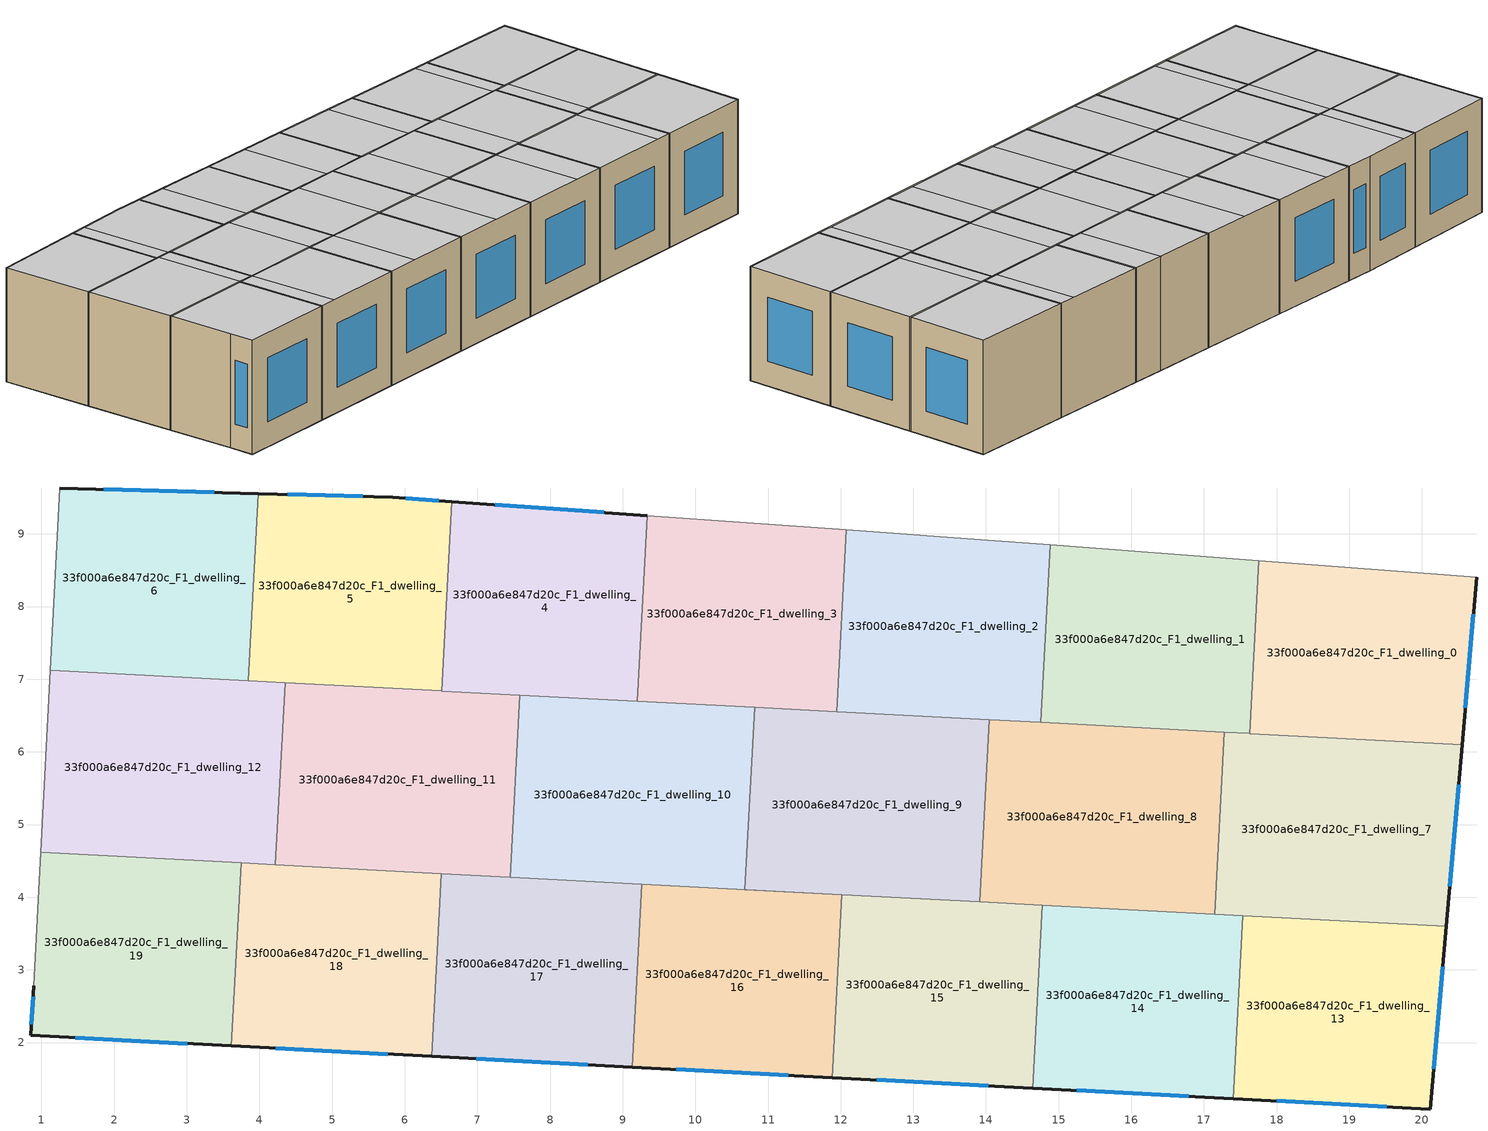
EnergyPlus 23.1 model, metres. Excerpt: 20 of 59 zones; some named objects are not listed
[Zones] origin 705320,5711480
33f000a6e847d20c_F1_dwelling_0
 floor to 33f000a6e847d20c_F0_dwelling_0 (EU_floor_Construction): 20.55,6.1 20.75,8.41 17.76,8.63 17.63,6.25 z3
 wall outside (EU_wall_Construction): 20.75,8.41 20.55,6.1 z3:6
 wall to 33f000a6e847d20c_F1_dwelling_1 (EU_wall_Construction): 17.63,6.25 17.76,8.63 z3:6
 wall adiabatic (EU_wall_Construction): 17.76,8.63 20.75,8.41 z3:6
 wall to 33f000a6e847d20c_F1_dwelling_7 (EU_wall_Construction): 20.55,6.1 17.63,6.25 z3:6
 window (EU_Window_Construction): 20.71,7.9 20.6,6.61 z3.66:5.34
 ceiling to 33f000a6e847d20c_F2_dwelling_0 (EU_floor_Construction): 20.75,8.41 20.55,6.1 17.63,6.25 17.76,8.63 z6
33f000a6e847d20c_F1_dwelling_1
 floor to 33f000a6e847d20c_F0_dwelling_1 (EU_floor_Construction): 17.63,6.25 17.76,8.63 14.88,8.85 14.75,6.41 z3
 wall to 33f000a6e847d20c_F1_dwelling_2 (EU_wall_Construction): 14.75,6.41 14.88,8.85 z3:6
 wall adiabatic (EU_wall_Construction): 14.88,8.85 17.76,8.63 z3:6
 wall to 33f000a6e847d20c_F1_dwelling_8 (EU_wall_Construction): 17.28,6.27 14.75,6.41 z3:6
 wall to 33f000a6e847d20c_F1_dwelling_7 (EU_wall_Construction): 17.63,6.25 17.28,6.27 z3:6
 ceiling to 33f000a6e847d20c_F2_dwelling_1 (EU_floor_Construction): 17.27,8.67 17.15,6.28 14.75,6.41 14.88,8.85 z6
 ceiling to 33f000a6e847d20c_F2_dwelling_0 (EU_floor_Construction): 17.76,8.63 17.63,6.25 16.3,6.32 17.15,6.28 17.27,8.67 z6
33f000a6e847d20c_F1_dwelling_10
 floor to 33f000a6e847d20c_F0_dwelling_10 (EU_floor_Construction): 12.02,4.04 10.68,4.11 10.81,6.61 7.58,6.78 7.45,4.28 z3
 wall to 33f000a6e847d20c_F1_dwelling_11 (EU_wall_Construction): 7.45,4.28 7.58,6.78 z3:6
 wall to 33f000a6e847d20c_F1_dwelling_9 (EU_wall_Construction): 10.81,6.61 10.68,4.11 12.02,4.04 z3:6
 wall to 33f000a6e847d20c_F1_dwelling_4 (EU_wall_Construction): 7.58,6.78 9.2,6.7 z3:6
 wall to 33f000a6e847d20c_F1_dwelling_16 (EU_wall_Construction): 12.02,4.04 9.26,4.18 z3:6
 wall to 33f000a6e847d20c_F1_dwelling_17 (EU_wall_Construction): 9.26,4.18 7.45,4.28 z3:6
 wall to 33f000a6e847d20c_F1_dwelling_3 (EU_wall_Construction): 9.2,6.7 10.81,6.61 z3:6
 ceiling adiabatic (EU_roof_Construction): 9.43,6.68 9.3,4.18 7.45,4.28 7.58,6.78 z6
 ceiling to 33f000a6e847d20c_F2_dwelling_9 (EU_floor_Construction): 10.81,6.61 10.68,4.11 11.28,4.07 9.3,4.18 9.43,6.68 z6
33f000a6e847d20c_F1_dwelling_11
 floor to 33f000a6e847d20c_F0_dwelling_11 (EU_floor_Construction): 7.45,4.28 7.58,6.78 4.35,6.95 4.22,4.45 z3
 wall to 33f000a6e847d20c_F1_dwelling_12 (EU_wall_Construction): 4.22,4.45 4.35,6.95 z3:6
 wall to 33f000a6e847d20c_F1_dwelling_5 (EU_wall_Construction): 4.35,6.95 6.51,6.84 z3:6
 wall to 33f000a6e847d20c_F1_dwelling_18 (EU_wall_Construction): 6.5,4.33 4.22,4.45 z3:6
 wall to 33f000a6e847d20c_F1_dwelling_4 (EU_wall_Construction): 6.51,6.84 7.58,6.78 z3:6
 wall to 33f000a6e847d20c_F1_dwelling_17 (EU_wall_Construction): 7.45,4.28 6.5,4.33 z3:6
 ceiling to 33f000a6e847d20c_F2_dwelling_11 (EU_floor_Construction): 6.66,6.83 6.53,4.32 4.22,4.45 4.35,6.95 z6
 ceiling to 33f000a6e847d20c_F2_dwelling_10 (EU_floor_Construction): 7.58,6.78 7.45,4.28 6.53,4.32 6.66,6.83 z6
33f000a6e847d20c_F1_dwelling_12
 floor to 33f000a6e847d20c_F0_dwelling_12 (EU_floor_Construction): 4.22,4.45 4.35,6.95 1.12,7.12 0.99,4.62 z3
 wall adiabatic (EU_wall_Construction): 0.99,4.62 1.12,7.12 z3:6
 wall to 33f000a6e847d20c_F1_dwelling_6 (EU_wall_Construction): 1.12,7.12 3.85,6.98 z3:6
 wall to 33f000a6e847d20c_F1_dwelling_19 (EU_wall_Construction): 3.75,4.47 0.99,4.62 z3:6
 wall to 33f000a6e847d20c_F1_dwelling_5 (EU_wall_Construction): 3.85,6.98 4.35,6.95 z3:6
 wall to 33f000a6e847d20c_F1_dwelling_18 (EU_wall_Construction): 4.22,4.45 3.75,4.47 z3:6
 ceiling to 33f000a6e847d20c_F2_dwelling_12 (EU_floor_Construction): 3.89,6.98 3.76,4.47 0.99,4.62 1.12,7.12 z6
 ceiling to 33f000a6e847d20c_F2_dwelling_11 (EU_floor_Construction): 4.35,6.95 4.22,4.45 3.76,4.47 3.89,6.98 z6
33f000a6e847d20c_F1_dwelling_13
 floor to 33f000a6e847d20c_F0_dwelling_13 (EU_floor_Construction): 20.11,1.08 20.33,3.6 17.53,3.75 17.4,1.23 z3
 wall outside (EU_wall_Construction): 20.33,3.6 20.11,1.08 17.4,1.23 z3:6
 wall to 33f000a6e847d20c_F1_dwelling_14 (EU_wall_Construction): 17.4,1.23 17.53,3.75 z3:6
 wall to 33f000a6e847d20c_F1_dwelling_7 (EU_wall_Construction): 17.53,3.75 20.33,3.6 z3:6
 window (EU_Window_Construction): 20.28,3.04 20.16,1.64 / 19.51,1.12 18,1.2 z3.66:5.34
 ceiling to 33f000a6e847d20c_F2_dwelling_13 (EU_floor_Construction): 20.33,3.6 20.11,1.08 17.4,1.23 17.53,3.74 z6
33f000a6e847d20c_F1_dwelling_14
 floor to 33f000a6e847d20c_F0_dwelling_14 (EU_floor_Construction): 17.4,1.23 17.53,3.75 14.78,3.89 14.64,1.37 z3
 wall outside (EU_wall_Construction): 17.4,1.23 14.64,1.37 z3:6
 wall to 33f000a6e847d20c_F1_dwelling_15 (EU_wall_Construction): 14.64,1.37 14.78,3.89 z3:6
 wall to 33f000a6e847d20c_F1_dwelling_8 (EU_wall_Construction): 14.78,3.89 17.15,3.77 z3:6
 wall to 33f000a6e847d20c_F1_dwelling_7 (EU_wall_Construction): 17.15,3.76 17.53,3.74 z3:6
 window (EU_Window_Construction): 16.79,1.26 15.25,1.34 z3.66:5.34
 ceiling to 33f000a6e847d20c_F2_dwelling_14 (EU_floor_Construction): 17.07,3.77 16.94,1.25 14.64,1.37 14.78,3.89 z6
 ceiling to 33f000a6e847d20c_F2_dwelling_13 (EU_floor_Construction): 17.53,3.74 17.4,1.23 16.94,1.25 17.07,3.77 z6
33f000a6e847d20c_F1_dwelling_15
 floor to 33f000a6e847d20c_F0_dwelling_15 (EU_floor_Construction): 14.64,1.37 14.78,3.89 12.02,4.04 11.89,1.52 z3
 wall outside (EU_wall_Construction): 14.64,1.37 11.89,1.52 z3:6
 wall to 33f000a6e847d20c_F1_dwelling_16 (EU_wall_Construction): 11.89,1.52 12.02,4.04 z3:6
 wall to 33f000a6e847d20c_F1_dwelling_9 (EU_wall_Construction): 12.02,4.03 13.91,3.94 z3:6
 wall to 33f000a6e847d20c_F1_dwelling_8 (EU_wall_Construction): 13.91,3.93 14.78,3.89 z3:6
 window (EU_Window_Construction): 14.03,1.41 12.5,1.49 z3.66:5.34
 ceiling adiabatic (EU_roof_Construction): 13.86,3.94 13.72,1.42 11.89,1.52 12.02,4.04 z6
 ceiling to 33f000a6e847d20c_F2_dwelling_14 (EU_floor_Construction): 14.78,3.89 14.64,1.37 13.72,1.42 13.86,3.94 z6
33f000a6e847d20c_F1_dwelling_16
 floor to 33f000a6e847d20c_F0_dwelling_16 (EU_floor_Construction): 11.89,1.52 12.02,4.04 9.26,4.18 9.13,1.66 z3
 wall outside (EU_wall_Construction): 11.89,1.52 9.13,1.66 z3:6
 wall to 33f000a6e847d20c_F1_dwelling_17 (EU_wall_Construction): 9.13,1.66 9.26,4.18 z3:6
 window (EU_Window_Construction): 11.28,1.55 9.74,1.63 z3.66:5.34
 ceiling to 33f000a6e847d20c_F2_dwelling_16 (EU_floor_Construction): 10.64,4.11 10.51,1.59 9.13,1.66 9.26,4.18 z6
 ceiling adiabatic (EU_roof_Construction): 12.02,4.04 11.89,1.52 9.13,1.66 10.51,1.59 10.64,4.11 z6
33f000a6e847d20c_F1_dwelling_17
 floor to 33f000a6e847d20c_F0_dwelling_17 (EU_floor_Construction): 9.13,1.66 9.26,4.18 6.5,4.33 6.37,1.81 z3
 wall outside (EU_wall_Construction): 9.13,1.66 6.37,1.81 z3:6
 wall to 33f000a6e847d20c_F1_dwelling_18 (EU_wall_Construction): 6.37,1.81 6.5,4.33 z3:6
 window (EU_Window_Construction): 8.52,1.7 6.98,1.78 z3.66:5.34
 ceiling to 33f000a6e847d20c_F2_dwelling_16 (EU_floor_Construction): 9.26,4.18 9.13,1.66 7.29,1.76 7.42,4.28 z6
 ceiling to 33f000a6e847d20c_F2_dwelling_17 (EU_floor_Construction): 7.42,4.28 7.29,1.76 6.37,1.81 6.5,4.33 z6
33f000a6e847d20c_F1_dwelling_18
 floor to 33f000a6e847d20c_F0_dwelling_18 (EU_floor_Construction): 6.37,1.81 6.5,4.33 3.75,4.47 3.61,1.95 z3
 wall outside (EU_wall_Construction): 6.37,1.81 3.61,1.95 z3:6
 wall to 33f000a6e847d20c_F1_dwelling_19 (EU_wall_Construction): 3.61,1.95 3.75,4.47 z3:6
 window (EU_Window_Construction): 5.76,1.84 4.22,1.92 z3.66:5.34
 ceiling to 33f000a6e847d20c_F2_dwelling_18 (EU_floor_Construction): 4.21,4.45 4.07,1.93 3.61,1.95 3.75,4.47 z6
 ceiling to 33f000a6e847d20c_F2_dwelling_17 (EU_floor_Construction): 6.5,4.33 6.37,1.81 4.07,1.93 4.21,4.45 z6
33f000a6e847d20c_F1_dwelling_19
 floor to 33f000a6e847d20c_F0_dwelling_19 (EU_floor_Construction): 3.61,1.95 3.75,4.47 0.99,4.62 0.9,2.78 0.85,2.1 z3
 wall outside (EU_wall_Construction): 3.61,1.95 0.85,2.1 0.9,2.78 z3:6
 wall adiabatic (EU_wall_Construction): 0.9,2.78 0.99,4.62 z3:6
 window (EU_Window_Construction): 3,1.99 1.46,2.07 / 0.86,2.25 0.89,2.63 z3.66:5.34
 ceiling to 33f000a6e847d20c_F2_dwelling_18 (EU_floor_Construction): 3.75,4.47 3.61,1.95 0.85,2.1 0.9,2.78 0.99,4.62 z6
33f000a6e847d20c_F1_dwelling_2
 floor to 33f000a6e847d20c_F0_dwelling_2 (EU_floor_Construction): 14.75,6.41 14.88,8.85 13.93,8.92 12.08,9.05 11.95,6.55 z3
 wall to 33f000a6e847d20c_F1_dwelling_3 (EU_wall_Construction): 11.95,6.55 12.08,9.05 z3:6
 wall adiabatic (EU_wall_Construction): 12.08,9.05 13.93,8.92 14.88,8.85 z3:6
 wall to 33f000a6e847d20c_F1_dwelling_9 (EU_wall_Construction): 14.05,6.44 11.95,6.55 z3:6
 wall to 33f000a6e847d20c_F1_dwelling_8 (EU_wall_Construction): 14.75,6.4 14.05,6.44 z3:6
 ceiling to 33f000a6e847d20c_F2_dwelling_2 (EU_floor_Construction): 13.93,8.92 13.81,6.45 11.95,6.55 12.08,9.05 z6
 ceiling to 33f000a6e847d20c_F2_dwelling_1 (EU_floor_Construction): 14.88,8.85 14.75,6.41 13.81,6.45 13.94,8.92 z6
33f000a6e847d20c_F1_dwelling_3
 floor to 33f000a6e847d20c_F0_dwelling_3 (EU_floor_Construction): 11.95,6.55 12.08,9.05 9.34,9.25 9.2,6.7 z3
 wall to 33f000a6e847d20c_F1_dwelling_4 (EU_wall_Construction): 9.2,6.7 9.34,9.25 z3:6
 wall adiabatic (EU_wall_Construction): 9.34,9.25 12.08,9.05 z3:6
 wall to 33f000a6e847d20c_F1_dwelling_9 (EU_wall_Construction): 11.95,6.55 10.81,6.61 z3:6
 ceiling to 33f000a6e847d20c_F2_dwelling_3 (EU_floor_Construction): 10.7,9.15 10.57,6.62 9.2,6.7 9.34,9.25 z6
 ceiling to 33f000a6e847d20c_F2_dwelling_2 (EU_floor_Construction): 12.08,9.05 11.95,6.55 10.57,6.62 10.7,9.15 z6
33f000a6e847d20c_F1_dwelling_4
 floor to 33f000a6e847d20c_F0_dwelling_4 (EU_floor_Construction): 9.2,6.7 9.34,9.25 6.65,9.45 6.51,6.84 z3
 wall outside (EU_wall_Construction): 6.65,9.45 9.34,9.25 z3:6
 wall to 33f000a6e847d20c_F1_dwelling_5 (EU_wall_Construction): 6.51,6.84 6.65,9.45 z3:6
 window (EU_Window_Construction): 7.24,9.4 8.74,9.29 z3.66:5.34
 ceiling to 33f000a6e847d20c_F2_dwelling_3 (EU_floor_Construction): 9.34,9.25 9.2,6.7 7.4,6.79 7.54,9.38 z6
 ceiling to 33f000a6e847d20c_F2_dwelling_4 (EU_floor_Construction): 7.54,9.38 7.4,6.79 6.51,6.84 6.65,9.45 z6
33f000a6e847d20c_F1_dwelling_5
 floor to 33f000a6e847d20c_F0_dwelling_5 (EU_floor_Construction): 6.51,6.84 6.65,9.45 5.83,9.5 3.98,9.56 3.85,6.98 z3
 wall outside (EU_wall_Construction): 3.98,9.56 5.83,9.5 6.65,9.45 z3:6
 wall to 33f000a6e847d20c_F1_dwelling_6 (EU_wall_Construction): 3.85,6.98 3.98,9.56 z3:6
 window (EU_Window_Construction): 4.39,9.54 5.43,9.52 / 6.01,9.49 6.47,9.46 z3.66:5.34
 ceiling to 33f000a6e847d20c_F2_dwelling_5 (EU_floor_Construction): 4.43,9.54 4.3,6.96 3.85,6.98 3.98,9.56 z6
 ceiling to 33f000a6e847d20c_F2_dwelling_4 (EU_floor_Construction): 6.65,9.45 6.51,6.84 4.3,6.96 4.43,9.54 5.83,9.5 z6
33f000a6e847d20c_F1_dwelling_6
 floor to 33f000a6e847d20c_F0_dwelling_6 (EU_floor_Construction): 3.85,6.98 3.98,9.56 1.25,9.63 1.12,7.12 z3
 wall outside (EU_wall_Construction): 1.25,9.63 3.98,9.56 z3:6
 wall adiabatic (EU_wall_Construction): 1.12,7.12 1.25,9.63 z3:6
 window (EU_Window_Construction): 1.85,9.62 3.38,9.57 z3.66:5.34
 ceiling to 33f000a6e847d20c_F2_dwelling_5 (EU_floor_Construction): 3.98,9.56 3.85,6.98 1.12,7.12 1.25,9.63 z6
33f000a6e847d20c_F1_dwelling_7
 floor to 33f000a6e847d20c_F0_dwelling_7 (EU_floor_Construction): 20.33,3.6 20.55,6.1 17.28,6.27 17.15,3.76 z3
 wall outside (EU_wall_Construction): 20.55,6.1 20.33,3.6 z3:6
 wall to 33f000a6e847d20c_F1_dwelling_8 (EU_wall_Construction): 17.15,3.76 17.28,6.27 z3:6
 window (EU_Window_Construction): 20.5,5.55 20.38,4.15 z3.66:5.34
 ceiling to 33f000a6e847d20c_F2_dwelling_6 (EU_floor_Construction): 20.55,6.1 20.33,3.6 17.61,3.74 17.74,6.25 z6
 ceiling to 33f000a6e847d20c_F2_dwelling_7 (EU_floor_Construction): 17.74,6.25 17.61,3.74 17.15,3.77 17.28,6.27 z6
33f000a6e847d20c_F1_dwelling_8
 floor to 33f000a6e847d20c_F0_dwelling_8 (EU_floor_Construction): 17.15,3.76 17.28,6.27 14.05,6.44 13.91,3.93 z3
 wall to 33f000a6e847d20c_F1_dwelling_9 (EU_wall_Construction): 13.91,3.93 14.05,6.44 z3:6
 ceiling to 33f000a6e847d20c_F2_dwelling_8 (EU_floor_Construction): 14.97,6.39 14.84,3.89 13.91,3.94 14.05,6.44 z6
 ceiling adiabatic (EU_roof_Construction): 17.28,6.27 17.15,3.76 14.84,3.89 14.97,6.39 14.05,6.44 z6
33f000a6e847d20c_F1_dwelling_9
 floor to 33f000a6e847d20c_F0_dwelling_9 (EU_floor_Construction): 13.91,3.93 14.05,6.44 10.81,6.61 10.68,4.11 z3
 ceiling to 33f000a6e847d20c_F2_dwelling_8 (EU_floor_Construction): 14.05,6.44 13.91,3.94 12.07,4.03 12.2,6.54 z6
 ceiling to 33f000a6e847d20c_F2_dwelling_9 (EU_floor_Construction): 12.2,6.54 12.07,4.03 10.68,4.11 10.81,6.61 z6
[Building]
EU S2 Campaign: North Axis=0; Terrain=City; Solar Distribution=FullExterior
[Site:Location]
London: Latitude=51.5; Longitude=-0.5; Time Zone=0; Elevation=25
[SizingPeriod:WeatherFileDays]
AnnualSizingPeriod: Begin Month=1; Begin Day of Month=1; End Month=12; End Day of Month=31; Day of Week for Start Day=Monday; Use Weather File Daylight Saving Period=No; Use Weather File Rain and Snow Indicators=No
[MATERIAL]
EU_InternalMass_Material: Roughness=MediumRough; Thickness=0.1; Conductivity=1; Density=1800; Specific Heat=900; Thermal Absorptance=0.9; Solar Absorptance=0.7; Visible Absorptance=0.7
[MATERIAL:NOMASS] Roughness=MediumRough; Thermal Absorptance=0.9; Solar Absorptance=0.7; Visible Absorptance=0.7
Name | Thermal Resistance
EU_wall_NoMass | 3.05077
EU_roof_NoMass; EU_floor_NoMass | 3.35585
[WINDOWMATERIAL:SIMPLEGLAZINGSYSTEM]
EU_Window_SimpleGlazing: UFactor=1.88725; Solar Heat Gain Coefficient=0.72; Visible Transmittance=0.72
[CONSTRUCTION]
EU_wall_Construction: EU_wall_NoMass
EU_roof_Construction: EU_roof_NoMass
EU_floor_Construction: EU_floor_NoMass
EU_InternalMass_Construction: EU_InternalMass_Material
EU_Window_Construction: EU_Window_SimpleGlazing
[ZONE] Type=1; Multiplier=1; Ceiling Height=autocalculate; Floor Area=autocalculate; Part of Total Floor Area=Yes
Name | Volume
33f000a6e847d20c_F1_dwelling_0; 33f000a6e847d20c_F1_dwelling_13; 33f000a6e847d20c_F1_dwelling_15 | 20.8792
33f000a6e847d20c_F1_dwelling_1; 33f000a6e847d20c_F1_dwelling_6 | 20.8835
33f000a6e847d20c_F1_dwelling_10 | 24.3604
33f000a6e847d20c_F1_dwelling_11 | 24.3662
33f000a6e847d20c_F1_dwelling_12 | 24.3574
33f000a6e847d20c_F1_dwelling_14 | 20.8718
33f000a6e847d20c_F1_dwelling_16; 33f000a6e847d20c_F1_dwelling_5 | 20.8755
33f000a6e847d20c_F1_dwelling_17; 33f000a6e847d20c_F1_dwelling_18 | 20.8799
33f000a6e847d20c_F1_dwelling_19; 33f000a6e847d20c_F1_dwelling_2 | 20.8762
33f000a6e847d20c_F1_dwelling_3 | 20.8843
33f000a6e847d20c_F1_dwelling_4 | 20.8857
33f000a6e847d20c_F1_dwelling_7 | 24.3647
33f000a6e847d20c_F1_dwelling_8 | 24.3669
33f000a6e847d20c_F1_dwelling_9 | 24.364
[INTERNALMASS] Construction=EU_InternalMass_Construction
Name | Zone or ZoneList | Surface Area
33f000a6e847d20c_F1_dwelling_0_EU_InternalMass | 33f000a6e847d20c_F1_dwelling_0 | 6.95987
33f000a6e847d20c_F1_dwelling_1_EU_InternalMass | 33f000a6e847d20c_F1_dwelling_1 | 6.96085
33f000a6e847d20c_F1_dwelling_2_EU_InternalMass | 33f000a6e847d20c_F1_dwelling_2 | 6.95889
33f000a6e847d20c_F1_dwelling_3_EU_InternalMass | 33f000a6e847d20c_F1_dwelling_3 | 6.96101
33f000a6e847d20c_F1_dwelling_4_EU_InternalMass | 33f000a6e847d20c_F1_dwelling_4 | 6.96185
33f000a6e847d20c_F1_dwelling_5_EU_InternalMass | 33f000a6e847d20c_F1_dwelling_5 | 6.95864
33f000a6e847d20c_F1_dwelling_6_EU_InternalMass | 33f000a6e847d20c_F1_dwelling_6 | 6.96086
33f000a6e847d20c_F1_dwelling_7_EU_InternalMass | 33f000a6e847d20c_F1_dwelling_7 | 8.12151
33f000a6e847d20c_F1_dwelling_8_EU_InternalMass | 33f000a6e847d20c_F1_dwelling_8 | 8.12256
33f000a6e847d20c_F1_dwelling_9_EU_InternalMass | 33f000a6e847d20c_F1_dwelling_9 | 8.12101
33f000a6e847d20c_F1_dwelling_10_EU_InternalMass | 33f000a6e847d20c_F1_dwelling_10 | 8.12174
33f000a6e847d20c_F1_dwelling_11_EU_InternalMass | 33f000a6e847d20c_F1_dwelling_11 | 8.12183
33f000a6e847d20c_F1_dwelling_12_EU_InternalMass | 33f000a6e847d20c_F1_dwelling_12 | 8.11916
33f000a6e847d20c_F1_dwelling_13_EU_InternalMass | 33f000a6e847d20c_F1_dwelling_13 | 6.95938
33f000a6e847d20c_F1_dwelling_14_EU_InternalMass | 33f000a6e847d20c_F1_dwelling_14 | 6.95732
33f000a6e847d20c_F1_dwelling_15_EU_InternalMass | 33f000a6e847d20c_F1_dwelling_15 | 6.95984
33f000a6e847d20c_F1_dwelling_16_EU_InternalMass | 33f000a6e847d20c_F1_dwelling_16 | 6.95851
33f000a6e847d20c_F1_dwelling_17_EU_InternalMass | 33f000a6e847d20c_F1_dwelling_17 | 6.95995
33f000a6e847d20c_F1_dwelling_18_EU_InternalMass | 33f000a6e847d20c_F1_dwelling_18 | 6.95995
33f000a6e847d20c_F1_dwelling_19_EU_InternalMass | 33f000a6e847d20c_F1_dwelling_19 | 6.95896
[OTHEREQUIPMENT] Fuel Type=Electricity; Design Level Calculation Method=Watts/Area; Power per Zone Floor Area=1; Fraction Latent=0; Fraction Radiant=0; Fraction Lost=0; Carbon Dioxide Generation Rate=0; EndUse Subcategory=EU_Step8_InternalGains
Name | Zone or ZoneList or Space or SpaceList | Schedule
EU_Step8_InternalGain_33f000a6e847d20c_F1_dwelling_0_f000 | 33f000a6e847d20c_F1_dwelling_0 | EU_Step8_GainSchedule_33f000a6e847d20c_F1_dwelling_0_f000
EU_Step8_InternalGain_33f000a6e847d20c_F1_dwelling_1_f000 | 33f000a6e847d20c_F1_dwelling_1 | EU_Step8_GainSchedule_33f000a6e847d20c_F1_dwelling_1_f000
EU_Step8_InternalGain_33f000a6e847d20c_F1_dwelling_2_f000 | 33f000a6e847d20c_F1_dwelling_2 | EU_Step8_GainSchedule_33f000a6e847d20c_F1_dwelling_2_f000
EU_Step8_InternalGain_33f000a6e847d20c_F1_dwelling_3_f000 | 33f000a6e847d20c_F1_dwelling_3 | EU_Step8_GainSchedule_33f000a6e847d20c_F1_dwelling_3_f000
EU_Step8_InternalGain_33f000a6e847d20c_F1_dwelling_4_f000 | 33f000a6e847d20c_F1_dwelling_4 | EU_Step8_GainSchedule_33f000a6e847d20c_F1_dwelling_4_f000
EU_Step8_InternalGain_33f000a6e847d20c_F1_dwelling_5_f000 | 33f000a6e847d20c_F1_dwelling_5 | EU_Step8_GainSchedule_33f000a6e847d20c_F1_dwelling_5_f000
EU_Step8_InternalGain_33f000a6e847d20c_F1_dwelling_6_f000 | 33f000a6e847d20c_F1_dwelling_6 | EU_Step8_GainSchedule_33f000a6e847d20c_F1_dwelling_6_f000
EU_Step8_InternalGain_33f000a6e847d20c_F1_dwelling_7_f000 | 33f000a6e847d20c_F1_dwelling_7 | EU_Step8_GainSchedule_33f000a6e847d20c_F1_dwelling_7_f000
EU_Step8_InternalGain_33f000a6e847d20c_F1_dwelling_8_f000 | 33f000a6e847d20c_F1_dwelling_8 | EU_Step8_GainSchedule_33f000a6e847d20c_F1_dwelling_8_f000
EU_Step8_InternalGain_33f000a6e847d20c_F1_dwelling_9_f000 | 33f000a6e847d20c_F1_dwelling_9 | EU_Step8_GainSchedule_33f000a6e847d20c_F1_dwelling_9_f000
EU_Step8_InternalGain_33f000a6e847d20c_F1_dwelling_10_f000 | 33f000a6e847d20c_F1_dwelling_10 | EU_Step8_GainSchedule_33f000a6e847d20c_F1_dwelling_10_f000
EU_Step8_InternalGain_33f000a6e847d20c_F1_dwelling_11_f000 | 33f000a6e847d20c_F1_dwelling_11 | EU_Step8_GainSchedule_33f000a6e847d20c_F1_dwelling_11_f000
EU_Step8_InternalGain_33f000a6e847d20c_F1_dwelling_12_f000 | 33f000a6e847d20c_F1_dwelling_12 | EU_Step8_GainSchedule_33f000a6e847d20c_F1_dwelling_12_f000
EU_Step8_InternalGain_33f000a6e847d20c_F1_dwelling_13_f000 | 33f000a6e847d20c_F1_dwelling_13 | EU_Step8_GainSchedule_33f000a6e847d20c_F1_dwelling_13_f000
EU_Step8_InternalGain_33f000a6e847d20c_F1_dwelling_14_f000 | 33f000a6e847d20c_F1_dwelling_14 | EU_Step8_GainSchedule_33f000a6e847d20c_F1_dwelling_14_f000
EU_Step8_InternalGain_33f000a6e847d20c_F1_dwelling_15_f000 | 33f000a6e847d20c_F1_dwelling_15 | EU_Step8_GainSchedule_33f000a6e847d20c_F1_dwelling_15_f000
EU_Step8_InternalGain_33f000a6e847d20c_F1_dwelling_16_f000 | 33f000a6e847d20c_F1_dwelling_16 | EU_Step8_GainSchedule_33f000a6e847d20c_F1_dwelling_16_f000
EU_Step8_InternalGain_33f000a6e847d20c_F1_dwelling_17_f000 | 33f000a6e847d20c_F1_dwelling_17 | EU_Step8_GainSchedule_33f000a6e847d20c_F1_dwelling_17_f000
EU_Step8_InternalGain_33f000a6e847d20c_F1_dwelling_18_f000 | 33f000a6e847d20c_F1_dwelling_18 | EU_Step8_GainSchedule_33f000a6e847d20c_F1_dwelling_18_f000
EU_Step8_InternalGain_33f000a6e847d20c_F1_dwelling_19_f000 | 33f000a6e847d20c_F1_dwelling_19 | EU_Step8_GainSchedule_33f000a6e847d20c_F1_dwelling_19_f000
[ZONEVENTILATION:DESIGNFLOWRATE] Schedule=EU_AlwaysOn; Design Flow Rate Calculation Method=AirChanges/Hour; Air Changes per Hour=0.496645; Ventilation Type=Natural; Fan Pressure Rise=0; Fan Total Efficiency=1; Constant Term Coefficient=1; Temperature Term Coefficient=0; Velocity Term Coefficient=0; Velocity Squared Term Coefficient=0; Minimum Indoor Temperature=-100; Maximum Indoor Temperature=100; Delta Temperature=-100; Minimum Outdoor Temperature=-100; Maximum Outdoor Temperature=100; Maximum Wind Speed=40
Name | Zone or ZoneList or Space or SpaceList
EU_ConstantAir_33f000a6e847d20c_F1_dwelling_0 | 33f000a6e847d20c_F1_dwelling_0
EU_ConstantAir_33f000a6e847d20c_F1_dwelling_1 | 33f000a6e847d20c_F1_dwelling_1
EU_ConstantAir_33f000a6e847d20c_F1_dwelling_2 | 33f000a6e847d20c_F1_dwelling_2
EU_ConstantAir_33f000a6e847d20c_F1_dwelling_3 | 33f000a6e847d20c_F1_dwelling_3
EU_ConstantAir_33f000a6e847d20c_F1_dwelling_4 | 33f000a6e847d20c_F1_dwelling_4
EU_ConstantAir_33f000a6e847d20c_F1_dwelling_5 | 33f000a6e847d20c_F1_dwelling_5
EU_ConstantAir_33f000a6e847d20c_F1_dwelling_6 | 33f000a6e847d20c_F1_dwelling_6
EU_ConstantAir_33f000a6e847d20c_F1_dwelling_7 | 33f000a6e847d20c_F1_dwelling_7
EU_ConstantAir_33f000a6e847d20c_F1_dwelling_8 | 33f000a6e847d20c_F1_dwelling_8
EU_ConstantAir_33f000a6e847d20c_F1_dwelling_9 | 33f000a6e847d20c_F1_dwelling_9
EU_ConstantAir_33f000a6e847d20c_F1_dwelling_10 | 33f000a6e847d20c_F1_dwelling_10
EU_ConstantAir_33f000a6e847d20c_F1_dwelling_11 | 33f000a6e847d20c_F1_dwelling_11
EU_ConstantAir_33f000a6e847d20c_F1_dwelling_12 | 33f000a6e847d20c_F1_dwelling_12
EU_ConstantAir_33f000a6e847d20c_F1_dwelling_13 | 33f000a6e847d20c_F1_dwelling_13
EU_ConstantAir_33f000a6e847d20c_F1_dwelling_14 | 33f000a6e847d20c_F1_dwelling_14
EU_ConstantAir_33f000a6e847d20c_F1_dwelling_15 | 33f000a6e847d20c_F1_dwelling_15
EU_ConstantAir_33f000a6e847d20c_F1_dwelling_16 | 33f000a6e847d20c_F1_dwelling_16
EU_ConstantAir_33f000a6e847d20c_F1_dwelling_17 | 33f000a6e847d20c_F1_dwelling_17
EU_ConstantAir_33f000a6e847d20c_F1_dwelling_18 | 33f000a6e847d20c_F1_dwelling_18
EU_ConstantAir_33f000a6e847d20c_F1_dwelling_19 | 33f000a6e847d20c_F1_dwelling_19
[HVACTEMPLATE:ZONE:IDEALLOADSAIRSYSTEM] System Availability Schedule=EU_AlwaysOn; Maximum Heating Supply Air Temperature=50; Minimum Cooling Supply Air Temperature=13; Maximum Heating Supply Air Humidity Ratio=0.0156; Minimum Cooling Supply Air Humidity Ratio=0.0077; Heating Limit=NoLimit; Cooling Limit=NoLimit; Heating Availability Schedule=EU_AlwaysOn; Cooling Availability Schedule=EU_CoolingOff; Dehumidification Control Type=ConstantSensibleHeatRatio; Cooling Sensible Heat Ratio=0.7; Dehumidification Setpoint=60; Humidification Control Type=None; Humidification Setpoint=30; Outdoor Air Method=None; Outdoor Air Flow Rate per Person=0.00944; Outdoor Air Flow Rate per Zone Floor Area=0; Outdoor Air Flow Rate per Zone=0; Demand Controlled Ventilation Type=None; Outdoor Air Economizer Type=NoEconomizer; Heat Recovery Type=None; Sensible Heat Recovery Effectiveness=0.7; Latent Heat Recovery Effectiveness=0.65
Name | Template Thermostat
33f000a6e847d20c_F1_dwelling_0 | EU_HeatOnly_33f000a6e847d20c_F1_dwelling_0
33f000a6e847d20c_F1_dwelling_1 | EU_HeatOnly_33f000a6e847d20c_F1_dwelling_1
33f000a6e847d20c_F1_dwelling_2 | EU_HeatOnly_33f000a6e847d20c_F1_dwelling_2
33f000a6e847d20c_F1_dwelling_3 | EU_HeatOnly_33f000a6e847d20c_F1_dwelling_3
33f000a6e847d20c_F1_dwelling_4 | EU_HeatOnly_33f000a6e847d20c_F1_dwelling_4
33f000a6e847d20c_F1_dwelling_5 | EU_HeatOnly_33f000a6e847d20c_F1_dwelling_5
33f000a6e847d20c_F1_dwelling_6 | EU_HeatOnly_33f000a6e847d20c_F1_dwelling_6
33f000a6e847d20c_F1_dwelling_7 | EU_HeatOnly_33f000a6e847d20c_F1_dwelling_7
33f000a6e847d20c_F1_dwelling_8 | EU_HeatOnly_33f000a6e847d20c_F1_dwelling_8
33f000a6e847d20c_F1_dwelling_9 | EU_HeatOnly_33f000a6e847d20c_F1_dwelling_9
33f000a6e847d20c_F1_dwelling_10 | EU_HeatOnly_33f000a6e847d20c_F1_dwelling_10
33f000a6e847d20c_F1_dwelling_11 | EU_HeatOnly_33f000a6e847d20c_F1_dwelling_11
33f000a6e847d20c_F1_dwelling_12 | EU_HeatOnly_33f000a6e847d20c_F1_dwelling_12
33f000a6e847d20c_F1_dwelling_13 | EU_HeatOnly_33f000a6e847d20c_F1_dwelling_13
33f000a6e847d20c_F1_dwelling_14 | EU_HeatOnly_33f000a6e847d20c_F1_dwelling_14
33f000a6e847d20c_F1_dwelling_15 | EU_HeatOnly_33f000a6e847d20c_F1_dwelling_15
33f000a6e847d20c_F1_dwelling_16 | EU_HeatOnly_33f000a6e847d20c_F1_dwelling_16
33f000a6e847d20c_F1_dwelling_17 | EU_HeatOnly_33f000a6e847d20c_F1_dwelling_17
33f000a6e847d20c_F1_dwelling_18 | EU_HeatOnly_33f000a6e847d20c_F1_dwelling_18
33f000a6e847d20c_F1_dwelling_19 | EU_HeatOnly_33f000a6e847d20c_F1_dwelling_19
[SIZING:ZONE] Zone Cooling Design Supply Air Temperature Input Method=SupplyAirTemperature; Zone Cooling Design Supply Air Temperature=13; Zone Heating Design Supply Air Temperature Input Method=SupplyAirTemperature; Zone Heating Design Supply Air Temperature=50; Zone Cooling Design Supply Air Humidity Ratio=0.008; Zone Heating Design Supply Air Humidity Ratio=0.008; Cooling Design Air Flow Method=DesignDay; Cooling Design Air Flow Rate=0; Cooling Minimum Air Flow per Zone Floor Area=0.000762; Cooling Minimum Air Flow=0; Cooling Minimum Air Flow Fraction=0.2; Heating Design Air Flow Method=DesignDay; Heating Design Air Flow Rate=0; Heating Maximum Air Flow per Zone Floor Area=0.002032; Heating Maximum Air Flow=0.141576; Heating Maximum Air Flow Fraction=0.3; Account for Dedicated Outdoor Air System=No; Dedicated Outdoor Air System Control Strategy=NeutralSupplyAir; Dedicated Outdoor Air Low Setpoint Temperature for Design=autosize; Dedicated Outdoor Air High Setpoint Temperature for Design=autosize; Zone Load Sizing Method=Sensible Load Only No Latent Load; Zone Latent Cooling Design Supply Air Humidity Ratio Input Method=HumidityRatioDifference; Zone Cooling Design Supply Air Humidity Ratio Difference=0.005; Zone Latent Heating Design Supply Air Humidity Ratio Input Method=HumidityRatioDifference; Zone Humidification Design Supply Air Humidity Ratio Difference=0.005
33f000a6e847d20c_F1_dwelling_0; 33f000a6e847d20c_F1_dwelling_1; 33f000a6e847d20c_F1_dwelling_2; 33f000a6e847d20c_F1_dwelling_3; 33f000a6e847d20c_F1_dwelling_4; 33f000a6e847d20c_F1_dwelling_5; 33f000a6e847d20c_F1_dwelling_6; 33f000a6e847d20c_F1_dwelling_7; 33f000a6e847d20c_F1_dwelling_8; 33f000a6e847d20c_F1_dwelling_9; 33f000a6e847d20c_F1_dwelling_10; 33f000a6e847d20c_F1_dwelling_11; 33f000a6e847d20c_F1_dwelling_12; 33f000a6e847d20c_F1_dwelling_13; 33f000a6e847d20c_F1_dwelling_14; 33f000a6e847d20c_F1_dwelling_15; 33f000a6e847d20c_F1_dwelling_16; 33f000a6e847d20c_F1_dwelling_17; 33f000a6e847d20c_F1_dwelling_18; 33f000a6e847d20c_F1_dwelling_19
[SCHEDULE:CONSTANT]
Name | Hourly Value
EU_AlwaysOn | 1
EU_CoolingOff | 0
[SCHEDULE:FILE] Column Number=1; Rows to Skip at Top=0; Number of Hours of Data=8760; Column Separator=Comma; Interpolate to Timestep=No; Minutes per Item=60; Adjust Schedule for Daylight Savings=Yes
Name | File
EU_Step8_GainSchedule_33f000a6e847d20c_F1_dwelling_0_f000 | ../../schedules/33f000a6e847d20c/33f000a6e847d20c_F1_dwelling_0_f000_gain.csv
EU_Step8_GainSchedule_33f000a6e847d20c_F1_dwelling_1_f000 | ../../schedules/33f000a6e847d20c/33f000a6e847d20c_F1_dwelling_1_f000_gain.csv
EU_Step8_GainSchedule_33f000a6e847d20c_F1_dwelling_2_f000 | ../../schedules/33f000a6e847d20c/33f000a6e847d20c_F1_dwelling_2_f000_gain.csv
EU_Step8_GainSchedule_33f000a6e847d20c_F1_dwelling_3_f000 | ../../schedules/33f000a6e847d20c/33f000a6e847d20c_F1_dwelling_3_f000_gain.csv
EU_Step8_GainSchedule_33f000a6e847d20c_F1_dwelling_4_f000 | ../../schedules/33f000a6e847d20c/33f000a6e847d20c_F1_dwelling_4_f000_gain.csv
EU_Step8_GainSchedule_33f000a6e847d20c_F1_dwelling_5_f000 | ../../schedules/33f000a6e847d20c/33f000a6e847d20c_F1_dwelling_5_f000_gain.csv
EU_Step8_GainSchedule_33f000a6e847d20c_F1_dwelling_6_f000 | ../../schedules/33f000a6e847d20c/33f000a6e847d20c_F1_dwelling_6_f000_gain.csv
EU_Step8_GainSchedule_33f000a6e847d20c_F1_dwelling_7_f000 | ../../schedules/33f000a6e847d20c/33f000a6e847d20c_F1_dwelling_7_f000_gain.csv
EU_Step8_GainSchedule_33f000a6e847d20c_F1_dwelling_8_f000 | ../../schedules/33f000a6e847d20c/33f000a6e847d20c_F1_dwelling_8_f000_gain.csv
EU_Step8_GainSchedule_33f000a6e847d20c_F1_dwelling_9_f000 | ../../schedules/33f000a6e847d20c/33f000a6e847d20c_F1_dwelling_9_f000_gain.csv
EU_Step8_GainSchedule_33f000a6e847d20c_F1_dwelling_10_f000 | ../../schedules/33f000a6e847d20c/33f000a6e847d20c_F1_dwelling_10_f000_gain.csv
EU_Step8_GainSchedule_33f000a6e847d20c_F1_dwelling_11_f000 | ../../schedules/33f000a6e847d20c/33f000a6e847d20c_F1_dwelling_11_f000_gain.csv
EU_Step8_GainSchedule_33f000a6e847d20c_F1_dwelling_12_f000 | ../../schedules/33f000a6e847d20c/33f000a6e847d20c_F1_dwelling_12_f000_gain.csv
EU_Step8_GainSchedule_33f000a6e847d20c_F1_dwelling_13_f000 | ../../schedules/33f000a6e847d20c/33f000a6e847d20c_F1_dwelling_13_f000_gain.csv
EU_Step8_GainSchedule_33f000a6e847d20c_F1_dwelling_14_f000 | ../../schedules/33f000a6e847d20c/33f000a6e847d20c_F1_dwelling_14_f000_gain.csv
EU_Step8_GainSchedule_33f000a6e847d20c_F1_dwelling_15_f000 | ../../schedules/33f000a6e847d20c/33f000a6e847d20c_F1_dwelling_15_f000_gain.csv
EU_Step8_GainSchedule_33f000a6e847d20c_F1_dwelling_16_f000 | ../../schedules/33f000a6e847d20c/33f000a6e847d20c_F1_dwelling_16_f000_gain.csv
EU_Step8_GainSchedule_33f000a6e847d20c_F1_dwelling_17_f000 | ../../schedules/33f000a6e847d20c/33f000a6e847d20c_F1_dwelling_17_f000_gain.csv
EU_Step8_GainSchedule_33f000a6e847d20c_F1_dwelling_18_f000 | ../../schedules/33f000a6e847d20c/33f000a6e847d20c_F1_dwelling_18_f000_gain.csv
EU_Step8_GainSchedule_33f000a6e847d20c_F1_dwelling_19_f000 | ../../schedules/33f000a6e847d20c/33f000a6e847d20c_F1_dwelling_19_f000_gain.csv
